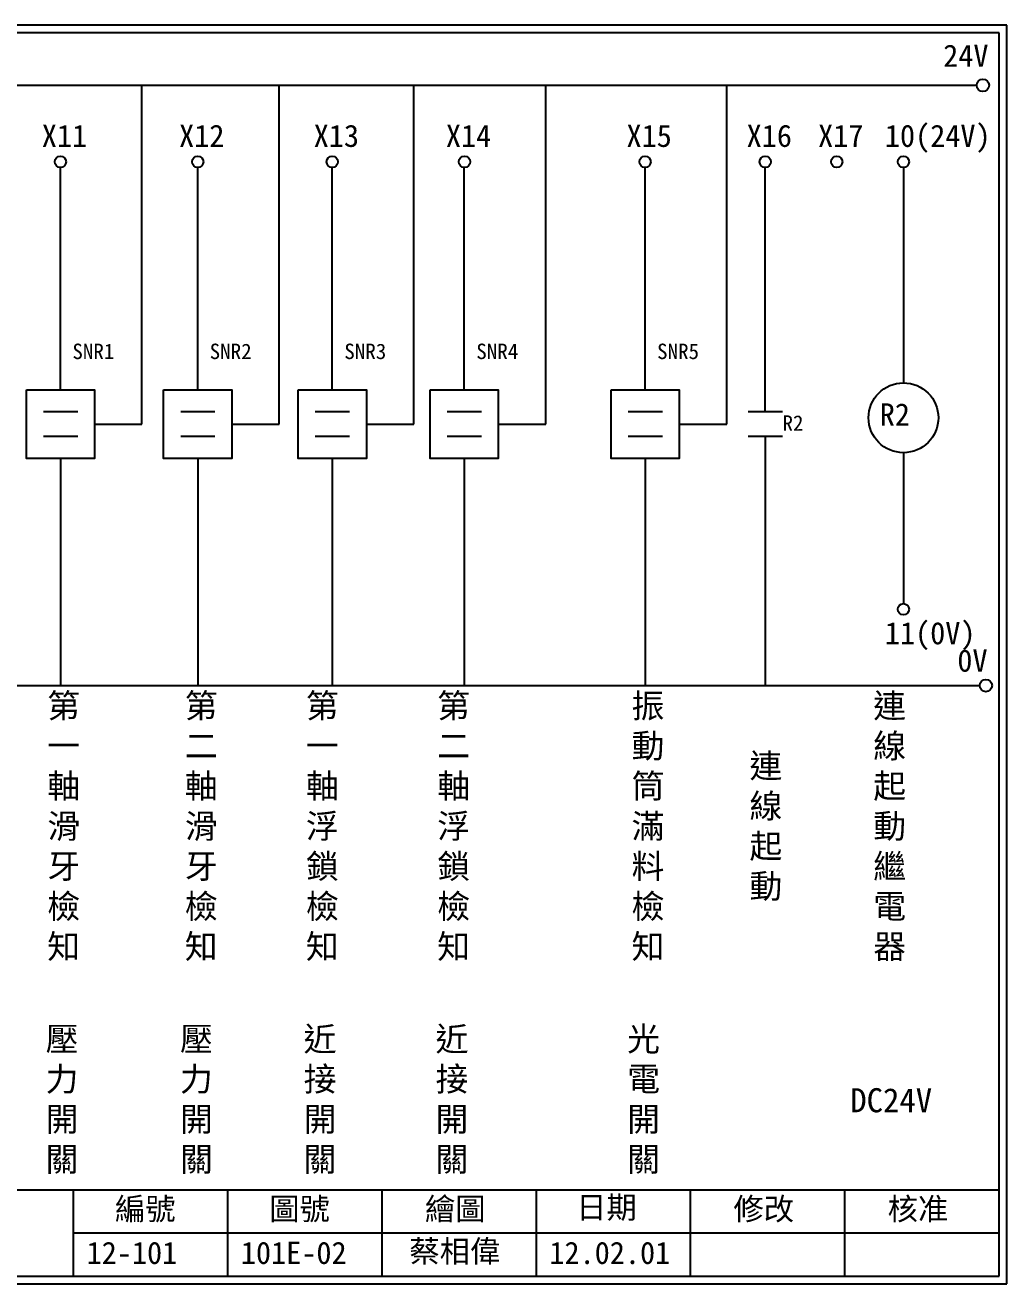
# Model space of a CAD drawing. Extents: x 325 to 612, y 3 to 207.
# Drawn here: x 453.2 to 612.3, y 3 to 207 of the extents above; entities that cross this region are included whole.
import ezdxf

# ---------------------------------------------------------------- set-up
doc = ezdxf.new("R2010")
doc.units = 0
doc.layers.get('0').update_dxf_attribs({"linetype": 'CONTINUOUS'})
doc.layers.add('圖框層', color=7, linetype='CONTINUOUS')
doc.layers.add('標尺寸層', color=3, linetype='CONTINUOUS')
doc.styles.add('CNS', font='romanc.shx', dxfattribs={"bigfont": 'chineset.shx'})
doc.styles.add('STSL', font='kaiu.ttf')

msp = doc.modelspace()

# ---------------------------------------------------------------- linework, layer by layer
for p, q in [((472.16, 142.31), (472.16, 197.22)), ((494.41, 142.31), (494.41, 197.22)), ((516.23, 142.31), (516.23, 197.22)), ((537.61, 142.31), (537.61, 197.22)), ((566.92, 142.31), (566.92, 197.22)), ((458.94, 147.89), (458.94, 183.91)), ((481.19, 147.89), (481.19, 183.91)), ((503, 147.89), (503, 183.91)), ((524.39, 147.89), (524.39, 183.91)), ((553.69, 147.89), (553.69, 183.91)), ((573.17, 144.34), (573.17, 183.91)), ((464.45, 142.31), (472.16, 142.31)), ((486.7, 142.31), (494.41, 142.31)), ((508.52, 142.31), (516.23, 142.31)), ((529.9, 142.31), (537.61, 142.31)), ((559.2, 142.31), (566.92, 142.31)), ((573.17, 140.37), (573.17, 99.96)), ((458.94, 136.73), (458.94, 99.96)), ((481.19, 136.73), (481.19, 99.96)), ((503, 136.73), (503, 99.96)), ((524.39, 136.73), (524.39, 99.96)), ((553.69, 136.73), (553.69, 99.96))]:
    msp.add_line(p, q)
for points in [[(453.42, 147.89), (464.45, 147.89), (464.45, 136.73), (453.42, 136.73)], [(475.67, 147.89), (486.7, 147.89), (486.7, 136.73), (475.67, 136.73)], [(497.49, 147.89), (508.52, 147.89), (508.52, 136.73), (497.49, 136.73)], [(518.87, 147.89), (529.9, 147.89), (529.9, 136.73), (518.87, 136.73)], [(548.18, 147.89), (559.2, 147.89), (559.2, 136.73), (548.18, 136.73)]]:
    msp.add_lwpolyline(points, close=True)
for centre in [(608.44, 197.22), (608.92, 99.96)]:
    msp.add_circle(centre, 1)
at = {"layer": '圖框層', "color": 7}
for p, q in [((612.32, 206.97), (325.32, 206.97)), ((612.32, 3), (612.32, 206.97)), ((611.07, 205.72), (326.57, 205.72)), ((611.07, 4.25), (611.07, 205.72)), ((326.57, 18.25), (611.07, 18.25)), ((461.07, 4.25), (461.07, 18.25)), ((486.07, 4.25), (486.07, 18.25)), ((511.07, 4.25), (511.07, 18.25)), ((536.07, 4.25), (536.07, 18.25)), ((561.07, 4.25), (561.07, 18.25)), ((586.07, 4.25), (586.07, 18.25)), ((461.07, 11.25), (611.07, 11.25)), ((326.57, 4.25), (611.07, 4.25)), ((325.32, 3), (612.32, 3))]:
    msp.add_line(p, q, dxfattribs=at)
at = {"layer": '標尺寸層', "color": 7}
for p, q in [((329.84, 197.22), (607.44, 197.22)), ((595.56, 183.91), (595.56, 149.01)), ((456.17, 144.34), (461.74, 144.34)), ((478.43, 144.34), (483.99, 144.34)), ((500.24, 144.34), (505.81, 144.34)), ((521.63, 144.34), (527.19, 144.34)), ((550.93, 144.34), (556.5, 144.34)), ((570.41, 144.34), (575.97, 144.34)), ((456.17, 140.37), (461.74, 140.37)), ((478.43, 140.37), (483.99, 140.37)), ((500.24, 140.37), (505.81, 140.37)), ((521.63, 140.37), (527.19, 140.37)), ((550.93, 140.37), (556.5, 140.37)), ((570.41, 140.37), (575.97, 140.37)), ((595.56, 137.68), (595.56, 113.23)), ((330.05, 99.96), (607.92, 99.96))]:
    msp.add_line(p, q, dxfattribs=at)
for centre, radius in [((458.94, 184.83), 0.92), ((481.19, 184.83), 0.92), ((503, 184.83), 0.92), ((524.43, 184.83), 0.92), ((553.69, 184.83), 0.92), ((573.17, 184.83), 0.92), ((584.75, 184.83), 0.92), ((595.56, 184.83), 0.92), ((595.56, 143.35), 5.66), ((595.56, 112.31), 0.92)]:
    msp.add_circle(centre, radius, dxfattribs=at)

# ---------------------------------------------------------------- texts
at = {"layer": '圖框層', "color": 4, "style": 'STSL'}
for s, height, p in [('24V', 3.6, (602, 200.22)), ('X11', 3.6, (455.92, 187.24)), ('X12', 3.6, (478.17, 187.24)), ('X13', 3.6, (499.99, 187.24)), ('X14', 3.6, (521.41, 187.24)), ('X15', 3.6, (550.68, 187.24)), ('X16', 3.6, (570.15, 187.24)), ('X17', 3.6, (581.73, 187.24)), ('10(24V)', 3.6, (592.55, 187.24)), ('SNR1', 2.5, (460.88, 152.86)), ('SNR2', 2.5, (483.13, 152.86)), ('SNR3', 2.5, (504.95, 152.86)), ('SNR4', 2.5, (526.34, 152.86)), ('SNR5', 2.5, (555.64, 152.86)), ('R2', 3.6, (591.72, 142.09)), ('R2', 2.5, (575.96, 141.24)), ('11(0V)', 3.6, (592.55, 106.64)), ('0V', 3.6, (604.3, 102.2)), ('編號', 3.6, (467.78, 13.34)), ('圖號', 3.6, (492.78, 13.34)), ('繪圖', 3.6, (518.01, 13.34)), ('日期', 3.6, (542.54, 13.59)), ('修改', 3.6, (568.01, 13.34)), ('核准', 3.6, (593.01, 13.34)), ('蔡相偉', 3.6, (515.5, 6.47)), ('12-101', 3.6, (463.18, 6.22)), ('101E-02', 3.6, (488.18, 6.22)), ('12.02.01', 3.6, (538.18, 6.22))]:
    msp.add_text(s, height=height, dxfattribs=at).set_placement(p)
at = {"layer": '標尺寸層', "color": 7, "char_height": 3.9, "width": 4.9608, "attachment_point": 5, "style": 'CNS'}
for s, insert in [('{\\fDFKai-SB|b0|i0|c136|p65;第一軸滑牙檢知}', (459.47, 76.97)), ('{\\fDFKai-SB|b0|i0|c136|p65;第二軸滑牙檢知}', (481.76, 76.97)), ('{\\fDFKai-SB|b0|i0|c136|p65;第一軸浮鎖檢知}', (501.39, 76.97)), ('{\\fDFKai-SB|b0|i0|c136|p65;第二軸浮鎖檢知}', (522.67, 76.97)), ('{\\fDFKai-SB|b0|i0|c136|p65;振動筒滿料檢知}', (554.16, 76.97)), ('{\\fDFKai-SB|b0|i0|c136|p65;連線起動繼電器}', (593.33, 76.97)), ('{\\fDFKai-SB|b0|i0|c136|p65;連線起動}', (573.27, 76.97)), ('{\\fDFKai-SB|b0|i0|c136|p65;壓力開關}', (459.2, 32.72)), ('{\\fDFKai-SB|b0|i0|c136|p65;壓力開關}', (480.98, 32.72)), ('{\\fDFKai-SB|b0|i0|c136|p65;近接開關}', (501.01, 32.72)), ('{\\fDFKai-SB|b0|i0|c136|p65;近接開關}', (522.39, 32.72)), ('{\\fDFKai-SB|b0|i0|c136|p65;光電開關}', (553.45, 32.72)), ('{\\fDFKai-SB|b0|i0|c136|p65;DC24V}', (593.58, 32.72))]:
    msp.add_mtext(s, dxfattribs=dict(at, insert=insert))

doc.saveas('drawing.dxf')
